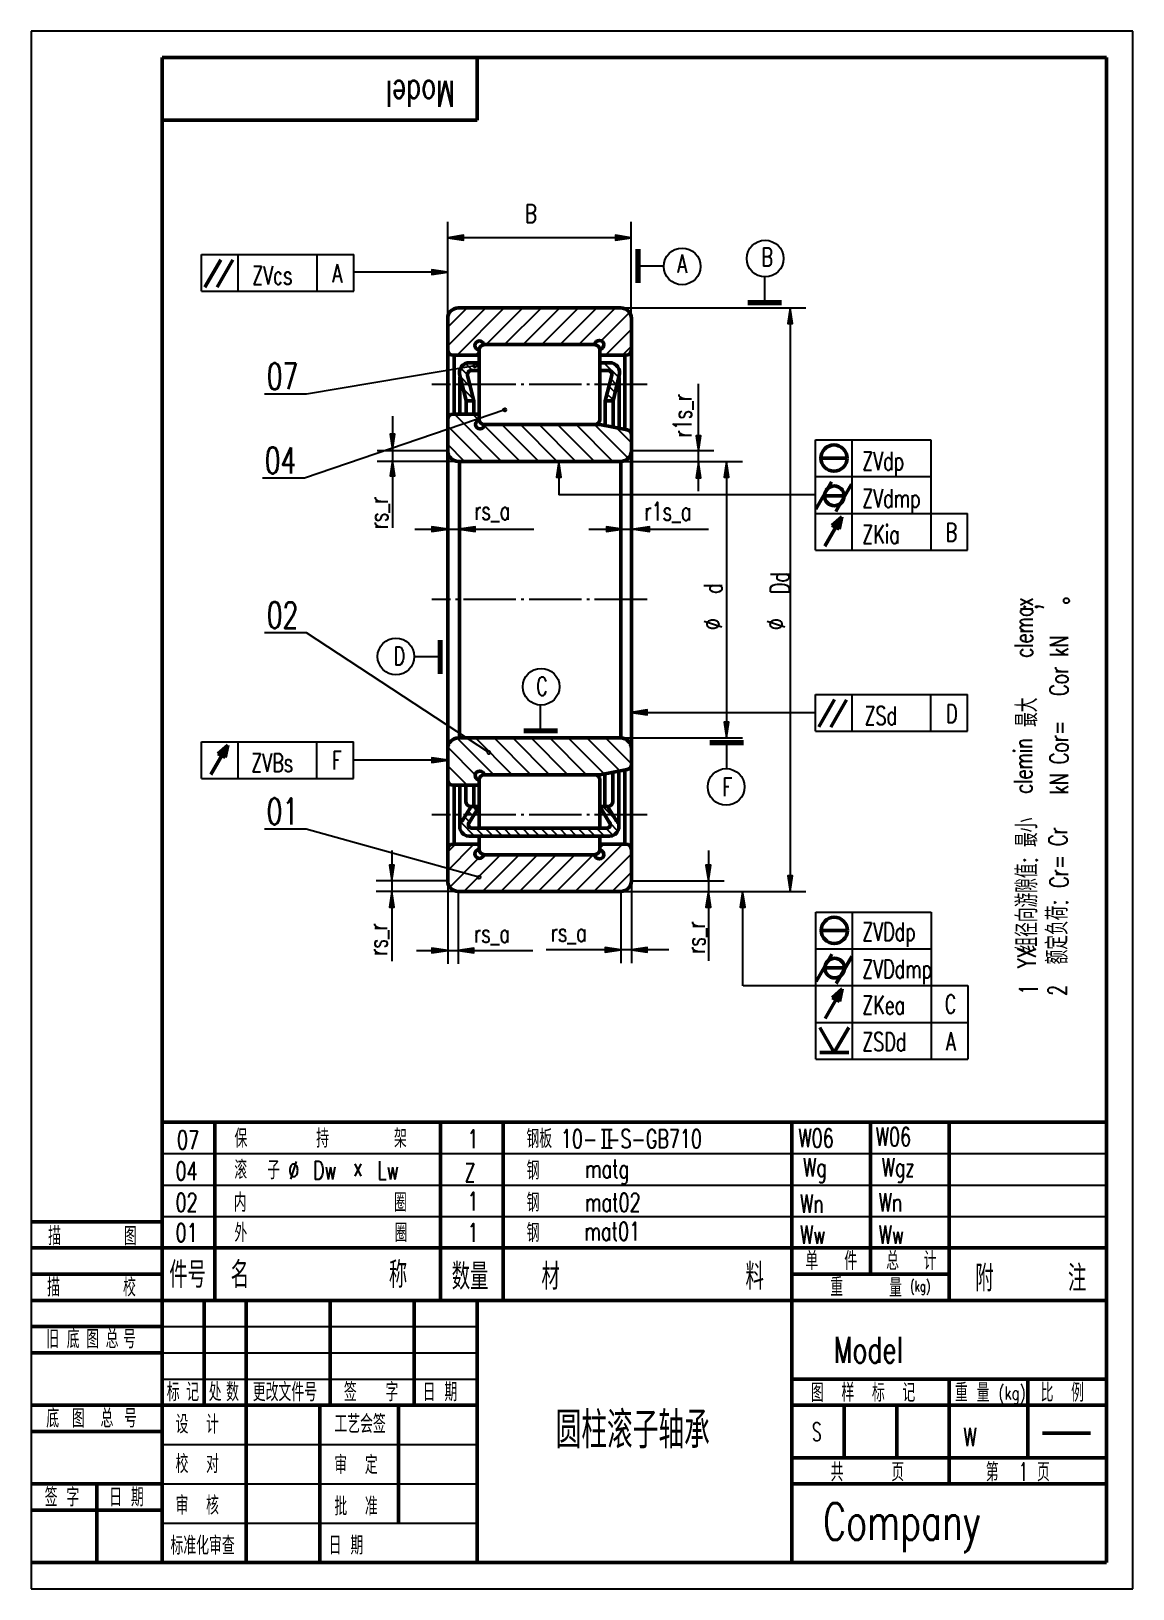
# Model space of a CAD drawing. Extents: x 0 to 210, y 0 to 297.
import ezdxf
from ezdxf.enums import TextEntityAlignment as Align

# ---------------------------------------------------------------- set-up
doc = ezdxf.new("R2010")
doc.units = 0
doc.header["$MEASUREMENT"] = 0
doc.linetypes.add('CENTER', pattern=[12.5, 10, -1, 0.5, -1])
doc.layers.get('0').update_dxf_attribs({"color": 6, "linetype": 'CONTINUOUS'})
doc.layers.get('DEFPOINTS').update_dxf_attribs({"linetype": 'CONTINUOUS'})
doc.layers.add('1', color=2, linetype='CONTINUOUS', lineweight=50)
for name, color, linetype in [('2', 6, 'CONTINUOUS'), ('3', 7, 'CENTER'), ('6', 1, 'CONTINUOUS')]:
    doc.layers.add(name, color=color, linetype=linetype)
doc.styles.add('HZ', font='SIMPLEX', dxfattribs={"width": 0.7, "bigfont": 'HZTXT'})
doc.dimstyles.get("Standard").update_dxf_attribs({"dimtxt": 0.18, "dimasz": 0.18, "dimexe": 0.18, "dimexo": 0.0625, "dimgap": 0.09, "dimtad": 0, "dimtih": 1, "dimtoh": 1, "dimdec": 4, "dimzin": 0, "dimdsep": 46, "dimtxsty": 'Standard', "dimcen": 0.09, "dimadec": 0, "dimazin": 0, "dimtfac": 1, "dimtdec": 4, "dimtofl": 0, "dimtmove": 0, "dimatfit": 3, "dimfxl": 0, "dimtolj": 1, "dimtzin": 0, "dimarcsym": 0})

# ---------------------------------------------------------------- blocks, each defined once
blk = doc.blocks.new('BLK', base_point=(1, 0))
for points in [[(0, 0), (1, 0), (0, 0.15), (0, -0.15), (1, 0)], [(0, 0.07), (0.5, 0), (0, -0.07)]]:
    blk.add_lwpolyline(points)
blk = doc.blocks.new('*D3')
at = {"color": 0, "linetype": 'ByBlock'}
for p, q in [((108.07, 244.24), (143.36, 244.24)), ((140.36, 241.24), (140.36, 135.97)), ((108.07, 132.97), (143.36, 132.97))]:
    blk.add_line(p, q, dxfattribs=at)
at = {"layer": 'DEFPOINTS', "color": 0, "linetype": 'ByBlock'}
for p in [(108.07, 244.24), (108.07, 132.97), (140.36, 132.97)]:
    blk.add_point(p, dxfattribs=at)
at = {"color": 0, "linetype": 'ByBlock', "xscale": 3, "yscale": 3, "zscale": 3}
for p, rotation in [((140.36, 244.24), 90), ((140.36, 132.97), 270)]:
    blk.add_blockref('BLK', p, dxfattribs=dict(at, rotation=rotation))
blk = doc.blocks.new('*D2')
at = {"color": 0, "linetype": 'ByBlock'}
for p, q in [((-152.5, 134.63), (-152.5, 153.01)), ((-117.5, 134.63), (-117.5, 153.01)), ((-120.5, 150.01), (-149.5, 150.01))]:
    blk.add_line(p, q, dxfattribs=at)
at = {"layer": 'DEFPOINTS', "color": 0, "linetype": 'ByBlock'}
for p in [(-152.5, 150.01), (-152.5, 134.63), (-117.5, 134.63)]:
    blk.add_point(p, dxfattribs=at)
at = {"color": 0, "linetype": 'ByBlock', "xscale": 3, "yscale": 3, "zscale": 3, "rotation": 180}
blk.add_blockref('BLK', (-152.5, 150.01), dxfattribs=at)
at = {"color": 0, "linetype": 'ByBlock', "xscale": 3, "yscale": 3, "zscale": 3}
blk.add_blockref('BLK', (-117.5, 150.01), dxfattribs=at)
blk = doc.blocks.new('ZL', base_point=(176.19, 35.82))
at = {"layer": '2', "style": 'HZ', "width": 0.7}
blk.add_text('重 量', height=3.5, dxfattribs=at).set_placement((176.34, 35.82))
blk = doc.blocks.new('*D4')
at = {"color": 0, "linetype": 'ByBlock'}
for p, q in [((112.4, 214.97), (135.57, 214.97)), ((132.57, 211.97), (132.57, 165.24)), ((112.4, 162.24), (135.57, 162.24))]:
    blk.add_line(p, q, dxfattribs=at)
at = {"layer": 'DEFPOINTS', "color": 0, "linetype": 'ByBlock'}
for p in [(112.4, 214.97), (112.4, 162.24), (132.57, 162.24)]:
    blk.add_point(p, dxfattribs=at)
at = {"color": 0, "linetype": 'ByBlock', "xscale": 3, "yscale": 3, "zscale": 3}
for p, rotation in [((132.57, 214.97), 90), ((132.57, 162.24), 270)]:
    blk.add_blockref('BLK', p, dxfattribs=dict(at, rotation=rotation))
blk = doc.blocks.new('*X5')
at = {"color": 0}
for p, q in [((84.92, 148.43), (84.19, 149.15)), ((111.65, 146.45), (108.94, 149.15)), ((84.52, 143.52), (81.89, 146.15)), ((83.56, 146.25), (82.62, 147.19)), ((84.24, 147.34), (83.31, 148.27)), ((111.84, 144.49), (110.36, 145.97)), ((82.28, 143.99), (82.16, 144.11)), ((86.29, 143.52), (84.79, 145.02)), ((88.05, 143.52), (86.55, 145.02)), ((89.82, 143.52), (88.32, 145.02)), ((91.59, 143.52), (90.09, 145.02)), ((93.36, 143.52), (91.86, 145.02)), ((95.13, 143.52), (93.63, 145.02)), ((96.89, 143.52), (95.39, 145.02)), ((98.66, 143.52), (97.16, 145.02)), ((100.43, 143.52), (98.93, 145.02)), ((102.2, 143.52), (100.7, 145.02)), ((103.96, 143.52), (102.46, 145.02)), ((105.73, 143.52), (104.23, 145.02)), ((107.5, 143.52), (106, 145.02)), ((109.27, 143.52), (107.77, 145.02)), ((110.91, 143.65), (109.54, 145.02))]:
    blk.add_line(p, q, dxfattribs=at)
blk = doc.blocks.new('*X6')
at = {"color": 0}
for p, q in [((108.89, 232.29), (108.4, 232.77)), ((112, 230.95), (109.16, 233.79)), ((111.98, 232.74), (111.12, 233.59)), ((111.3, 228.11), (110.12, 229.29)), ((111.65, 229.53), (110.49, 230.69)), ((110.95, 226.69), (109.76, 227.88))]:
    blk.add_line(p, q, dxfattribs=at)
blk = doc.blocks.new('*X7')
at = {"color": 0}
for p, q in [((83.17, 231.49), (81.86, 232.8)), ((84.14, 232.29), (82.79, 233.64)), ((85.41, 232.79), (84.41, 233.79)), ((83.76, 229.14), (81.76, 231.14)), ((84.35, 226.78), (82.35, 228.78))]:
    blk.add_line(p, q, dxfattribs=at)

msp = doc.modelspace()

# ---------------------------------------------------------------- linework, layer by layer
at = {"layer": '1'}
for p, q in [((25, 292), (25, 5)), ((205, 292), (25, 292)), ((85, 280), (85, 292)), ((205, 5), (205, 292)), ((25, 280), (85, 280)), ((115.50856, 249.0402), (115.50856, 255.4402)), ((115.80856, 249.0402), (115.80856, 255.4402)), ((33.13615, 248.21145), (36.13615, 253.4076)), ((35.44561, 248.17109), (38.44561, 253.36725)), ((143.01981, 245.36136), (136.61981, 245.36136)), ((143.01981, 245.06136), (136.61981, 245.06136)), ((82.91083, 226.54652), (81.71347, 231.31355)), ((81.73734, 223.97443), (81.73734, 231.0097)), ((84.41083, 226.52707), (83.20086, 231.36461)), ((109.41083, 226.52707), (110.66471, 231.3799)), ((110.91083, 226.52707), (112.10039, 231.35445)), ((112.08432, 221.27601), (112.08432, 230.97138)), ((108.40409, 221.97443), (113.59054, 220.99017)), ((150.49489, 215.59371), (155.49489, 215.59371)), ((150.64608, 215.59371), (150.64608, 215.59371)), ((149.5826, 205.85806), (152.5826, 211.05421)), ((151.29159, 208.42702), (155.02953, 208.42702)), ((153.36322, 205.44239), (156.36322, 210.63854)), ((151.26157, 198.79399), (154.51157, 204.42316)), ((154.51157, 204.42316), (152.62612, 202.7234)), ((152.62612, 202.7234), (154.00872, 202.06458)), ((153.90364, 203.40498), (153.04797, 202.56499)), ((153.93366, 203.44072), (153.67846, 202.26117)), ((154.51157, 204.42316), (154.00872, 202.06458)), ((151.26157, 198.79399), (151.26157, 198.79399)), ((77.81161, 180.87354), (77.81161, 174.47354)), ((78.11161, 180.87354), (78.11161, 174.47354)), ((150.12555, 164.34287), (153.12555, 169.53903)), ((152.43501, 164.30252), (155.43501, 169.49867)), ((100.31127, 163.73644), (93.91127, 163.73644)), ((100.31127, 163.43644), (93.91127, 163.43644)), ((34.24431, 155.25185), (37.49431, 160.88101)), ((37.49431, 160.88101), (35.60886, 159.18125)), ((37.49431, 160.88101), (36.99146, 158.52243)), ((129.36906, 161.47385), (135.76906, 161.47385)), ((129.36906, 161.17385), (135.76906, 161.17385)), ((35.60886, 159.18125), (36.99146, 158.52243)), ((36.88638, 159.86283), (36.03071, 159.02285)), ((36.9164, 159.89858), (36.6612, 158.71902)), ((34.24431, 155.25185), (34.24431, 155.25185)), ((108.40409, 155.23661), (113.59054, 156.22087)), ((112.04111, 145.31155), (112.04111, 155.92683)), ((81.69413, 145.31155), (81.69413, 153.23661)), ((82.25713, 146.63044), (83.86762, 149.15389)), ((83.52518, 146.20349), (85.36762, 149.15389)), ((83.86762, 149.15389), (85.36762, 149.15389)), ((109.86762, 149.15389), (108.36762, 149.15389)), ((110.21007, 146.20349), (108.36762, 149.15389)), ((111.47812, 146.63044), (109.86762, 149.15389)), ((150.55666, 125.54522), (155.55666, 125.54522)), ((150.70785, 125.54522), (150.70785, 125.54522)), ((149.64437, 115.80957), (152.64437, 121.00572)), ((153.42498, 115.3939), (156.42498, 120.59005)), ((151.35336, 118.37853), (155.09129, 118.37853)), ((151.32333, 108.7455), (154.57333, 114.37467)), ((154.57333, 114.37467), (152.68789, 112.67491)), ((153.96541, 113.35649), (153.10974, 112.5165)), ((153.99543, 113.39223), (153.74023, 112.21268)), ((154.57333, 114.37467), (154.07049, 112.01608)), ((152.68789, 112.67491), (154.07049, 112.01608)), ((153.08256, 102.24592), (150.33256, 107.00906)), ((151.32333, 108.7455), (151.32333, 108.7455)), ((153.08256, 102.24592), (155.83256, 107.00906)), ((150.33256, 102.24592), (155.83256, 102.24592)), ((25, 89), (205, 89)), ((35, 89), (35, 55)), ((78, 89), (78, 55)), ((90, 89), (90, 55)), ((145, 89), (145, 5)), ((160, 89), (160, 60)), ((175, 89), (175, 55)), ((0, 70), (25, 70)), ((0, 65), (25, 65)), ((25, 65), (205, 65)), ((0, 60), (25, 60)), ((145, 60), (175, 60)), ((0, 55), (25, 55)), ((25, 55), (205, 55)), ((33, 55), (33, 35)), ((41, 55), (41, 5)), ((57, 55), (57, 35)), ((73, 55), (73, 35)), ((85, 55), (85, 5)), ((0, 50), (25, 50)), ((0, 45), (25, 45)), ((145, 40), (205, 40)), ((175, 40), (175, 20)), ((190, 40), (190, 25)), ((0, 35), (25, 35)), ((25, 35), (85, 35)), ((55, 35), (55, 5)), ((70, 35), (70, 12.5)), ((145, 35), (205, 35)), ((155, 35), (155, 25)), ((165, 35), (165, 25)), ((0, 30), (25, 30)), ((192.75137, 29.70332), (201.9536, 29.70332)), ((145, 25), (205, 25)), ((0, 20), (25, 20)), ((12.5, 20), (12.5, 5)), ((145, 20), (205, 20)), ((0, 15), (25, 15)), ((0, 5), (205, 5))]:
    msp.add_line(p, q, dxfattribs=at)
at = {"layer": '1', "color": 2}
for p, q in [((112.40409, 244.23661), (81.40409, 244.23661)), ((79.40415, 242.23661), (79.40415, 134.97443)), ((114.40415, 242.23661), (114.40415, 134.97443)), ((80.40409, 235.23661), (85.40409, 235.23661)), ((80.65749, 223.97443), (80.65749, 235.23661)), ((85.40409, 236.23661), (85.40409, 222.97443)), ((107.40409, 237.23661), (86.40409, 237.23661)), ((108.40409, 222.97443), (108.40409, 236.23661)), ((113.40409, 235.23661), (108.40409, 235.23661)), ((113.15069, 235.23661), (113.15069, 221.07364)), ((83.52415, 233.78926), (85.41083, 233.78926)), ((83.86383, 232.28926), (85.41083, 232.28926)), ((108.40409, 233.78926), (110.27721, 233.78926)), ((108.40409, 232.28926), (109.99675, 232.28926)), ((82.91083, 226.54652), (82.91083, 223.97443)), ((82.91083, 226.52707), (84.41083, 226.52707)), ((84.41083, 226.52707), (84.41083, 223.97443)), ((109.41083, 226.52707), (109.41083, 221.78337)), ((110.91083, 226.52707), (109.41083, 226.52707)), ((110.91083, 226.52707), (110.91083, 221.49871)), ((85.40409, 223.97443), (80.39735, 223.97443)), ((108.40409, 221.97443), (86.40409, 221.97443)), ((112.40409, 214.97443), (81.40409, 214.97443)), ((81.64494, 214.97443), (81.64494, 162.23661)), ((112.40415, 214.97443), (112.40415, 162.23661)), ((112.40409, 162.23661), (81.40409, 162.23661)), ((108.40409, 155.23661), (86.40409, 155.23661)), ((109.36762, 155.41946), (109.36762, 149.65389)), ((110.86762, 155.70413), (110.86762, 150.15389)), ((113.15069, 141.97443), (113.15069, 156.1374)), ((85.40409, 153.23661), (80.40993, 153.23661)), ((80.65749, 153.23661), (80.65749, 141.97443)), ((82.86762, 153.23661), (82.86762, 150.15389)), ((84.36762, 153.23661), (84.36762, 149.65389)), ((85.40409, 145.0228), (85.40409, 154.34617)), ((108.40409, 154.23661), (108.40409, 145.0228)), ((83.4941, 143.5228), (110.24115, 143.5228)), ((84.03404, 145.0228), (109.70121, 145.0228)), ((85.40409, 140.97442), (85.40409, 143.47443)), ((108.40409, 143.47443), (108.40409, 140.97442)), ((80.40409, 141.97443), (85.40409, 141.97443)), ((107.40409, 139.97443), (86.40409, 139.97443)), ((113.40409, 141.97443), (108.40409, 141.97443)), ((112.40409, 132.97443), (81.40409, 132.97443))]:
    msp.add_line(p, q, dxfattribs=at)
at = {"layer": '1'}
for centre, radius in [((153.03296, 215.59371), 2.5), ((153.10051, 208.40021), 1.87837), ((153.09473, 125.54522), 2.5), ((153.16228, 118.35172), 1.87837)]:
    msp.add_circle(centre, radius, dxfattribs=at)
at = {"layer": '1', "color": 2}
for centre, radius, start, end in [((81.40409, 242.23661), 2, 90, 180), ((112.40409, 242.23661), 2, 0, 90), ((80.40409, 236.23661), 1, 180, 270), ((86.40409, 236.23661), 1, 90, 180), ((107.40409, 236.23661), 1, 0, 90), ((113.40409, 236.23661), 1, 270, 0), ((86.40409, 222.97443), 1, 180, 270), ((107.40409, 222.97443), 1, 270, 0), ((81.40409, 216.97443), 2, 180, 270), ((112.40409, 216.97443), 2, 270, 0), ((81.40409, 160.23661), 2, 90, 180), ((112.40409, 160.23661), 2, 0, 90), ((86.40409, 154.23661), 1, 90, 180), ((107.40409, 154.23661), 1, 0, 90), ((86.40409, 140.97443), 1, 180, 270), ((107.40409, 140.97443), 1, 270, 0), ((113.40409, 140.97443), 1, 0, 90), ((81.40409, 134.97443), 2, 180, 270), ((112.40409, 134.97443), 2, 270, 0)]:
    msp.add_arc(centre, radius, start, end, dxfattribs=at)
at = {"layer": '1'}
for centre, radius, start, end in [((85.44986, 237.08335), 0.84797, 6.1570829, 266.9060508), ((108.30712, 237.18926), 0.84797, 276.1570829, 176.9060508), ((83.52415, 231.88926), 1.9, 90, 197.6381054), ((83.86383, 231.58926), 0.7, 90, 198.7188143), ((109.99675, 231.58926), 0.7, 342.5980813, 90), ((110.27721, 231.88926), 1.9, 342.7310859, 90), ((80.39735, 222.97443), 1, 90, 180), ((85.55736, 222.02019), 0.84797, 96.1570829, 356.9060508), ((113.40409, 220.0077), 1, 0, 79.2544537), ((85.49504, 155.07969), 0.84797, 3.0939492, 263.8429171), ((113.40409, 157.20333), 1, 280.7455463, 360), ((80.40993, 154.23661), 1, 180, 270), ((83.86762, 150.15389), 1, 180, 270), ((84.86762, 149.65389), 0.5, 180, 270), ((108.86762, 149.65389), 0.5, 270, 0), ((109.86762, 150.15389), 1, 270, 0), ((83.4941, 145.3228), 1.8, 133.409184, 270), ((84.03404, 145.7228), 0.7, 136.6304084, 270), ((109.70121, 145.7228), 0.7, 270, 43.3695916), ((110.24115, 145.3228), 1.8, 270, 46.590816), ((80.40409, 140.97443), 1, 90, 180), ((85.44986, 140.12769), 0.84797, 93.0939492, 353.8429171), ((108.30712, 140.02178), 0.84797, 183.0939492, 83.8429171)]:
    msp.add_arc(centre, radius, start, end, dxfattribs=at)
at = {"layer": '2'}
for p, q in [((0, 297), (0, 0)), ((210, 297), (0, 297)), ((210, 0), (210, 297)), ((32.48829, 247.42047), (32.48829, 254.42047)), ((32.48829, 254.42047), (61.48829, 254.42047)), ((39.48829, 247.42047), (39.48829, 254.42047)), ((54.48829, 247.42047), (54.48829, 254.42047)), ((61.48829, 247.42047), (61.48829, 254.42047)), ((76.47241, 251.04849), (61.48829, 251.04849)), ((115.50856, 252.2402), (120.50856, 252.2402)), ((139.81981, 245.06136), (139.81981, 250.06136)), ((32.48829, 247.42047), (61.48829, 247.42047)), ((79.40409, 240.53121), (83.10949, 244.23661)), ((79.40415, 236.99573), (86.64502, 244.23661)), ((81.18056, 235.23661), (90.18056, 244.23661)), ((86.71609, 237.23661), (93.71609, 244.23661)), ((90.25162, 237.23661), (97.25162, 244.23661)), ((93.78716, 237.23661), (100.78716, 244.23661)), ((97.32269, 237.23661), (104.32269, 244.23661)), ((100.85822, 237.23661), (107.85822, 244.23661)), ((104.39376, 237.23661), (111.39376, 244.23661)), ((108.65519, 237.9625), (114.05631, 243.36363)), ((109.46483, 235.23661), (114.40409, 240.17588)), ((84.71609, 235.23661), (85.40409, 235.92461)), ((112.78357, 235.26832), (114.44988, 236.93042)), ((84.59143, 233.19516), (52.48122, 227.79781)), ((52.48122, 227.79781), (44.48122, 227.79781)), ((90.26589, 224.79781), (52.09091, 211.75122)), ((89.67671, 214.97443), (80.67671, 223.97443)), ((85.34542, 222.84125), (84.21225, 223.97443)), ((86.14118, 214.97443), (79.40415, 221.71146)), ((93.21225, 214.97443), (86.37842, 221.80826)), ((96.74778, 214.97443), (89.74778, 221.97443)), ((100.28331, 214.97443), (93.28331, 221.97443)), ((103.81885, 214.97443), (96.81885, 221.97443)), ((107.35438, 214.97443), (100.35438, 221.97443)), ((110.88992, 214.97443), (103.88992, 221.97443)), ((113.82894, 215.57093), (107.56108, 221.83879)), ((114.40409, 218.53132), (111.55987, 221.37554)), ((82.60564, 214.97443), (79.40409, 218.17598)), ((149.49017, 219.06124), (171.49017, 219.06124)), ((149.49017, 198.06124), (149.49017, 219.06124)), ((156.49017, 198.06124), (156.49017, 219.06124)), ((171.49017, 219.06124), (171.49017, 198.06124)), ((52.09091, 211.75122), (44.09091, 211.75122)), ((100.60901, 212.16478), (100.60901, 208.60574)), ((149.49017, 212.06124), (171.49017, 212.06124)), ((149.49017, 208.60574), (100.60901, 208.60574)), ((149.49017, 205.06124), (178.49017, 205.06124)), ((178.49017, 198.06124), (178.49017, 205.06124)), ((149.49017, 198.06124), (178.49017, 198.06124)), ((128.26485, 184.4866), (131.62479, 183.42076)), ((140.31931, 184.4866), (143.67926, 183.42076)), ((52.48122, 182.26069), (44.48122, 182.26069)), ((87.24852, 159.46884), (52.48122, 182.26069)), ((78.11161, 177.67354), (73.11161, 177.67354)), ((149.47769, 170.55189), (178.47769, 170.55189)), ((149.47769, 163.55189), (149.47769, 170.55189)), ((156.47769, 163.55189), (156.47769, 170.55189)), ((171.47769, 163.55189), (171.47769, 170.55189)), ((178.47769, 163.55189), (178.47769, 170.55189)), ((97.11127, 163.43644), (97.11127, 168.43644)), ((117.43638, 167.11807), (149.55022, 167.11807)), ((149.47769, 163.55189), (178.47769, 163.55189)), ((32.47291, 154.51909), (32.47291, 161.51909)), ((32.47291, 161.51909), (61.47291, 161.51909)), ((39.47291, 154.51909), (39.47291, 161.51909)), ((54.47291, 154.51909), (54.47291, 161.51909)), ((61.47291, 154.51909), (61.47291, 161.51909)), ((88.1797, 155.23661), (81.19107, 162.22523)), ((91.71523, 155.23661), (84.71523, 162.23661)), ((95.25076, 155.23661), (88.25076, 162.23661)), ((98.7863, 155.23661), (91.7863, 162.23661)), ((102.32183, 155.23661), (95.32183, 162.23661)), ((105.85737, 155.23661), (98.85737, 162.23661)), ((109.23518, 155.39433), (102.3929, 162.23661)), ((112.20678, 155.95827), (105.92843, 162.23661)), ((114.40415, 157.29643), (109.46397, 162.23661)), ((132.56906, 161.47385), (132.56906, 156.47385)), ((76.54747, 157.98288), (61.48829, 157.98288)), ((84.65905, 155.22172), (79.66191, 160.21886)), ((32.47291, 154.51909), (61.47291, 154.51909)), ((83.10863, 153.23661), (79.40415, 156.94109)), ((52.45119, 144.87073), (44.45119, 144.87073)), ((85.35703, 135.66663), (52.45119, 144.87073)), ((79.40415, 136.97269), (84.40588, 141.97443)), ((79.40415, 140.50822), (80.87035, 141.97443)), ((82.47695, 132.97443), (89.47695, 139.97443)), ((86.01248, 132.97443), (93.01248, 139.97443)), ((89.54802, 132.97443), (96.54802, 139.97443)), ((93.08355, 132.97443), (100.08355, 139.97443)), ((96.61909, 132.97443), (103.61909, 139.97443)), ((100.15462, 132.97443), (107.15462, 139.97443)), ((103.69015, 132.97443), (112.69015, 141.97443)), ((107.22569, 132.97443), (114.40415, 140.15288)), ((108.40409, 141.2239), (109.15462, 141.97443)), ((79.77759, 133.8106), (85.26672, 139.29973)), ((110.76122, 132.97443), (114.40415, 136.61735)), ((135.62501, 132.96236), (135.62501, 114.97142)), ((135.62501, 132.96236), (135.62501, 132.96236)), ((149.55194, 129.01275), (171.55194, 129.01275)), ((149.55194, 101.01275), (149.55194, 129.01275)), ((156.55194, 101.01275), (156.55194, 129.01275)), ((171.55194, 129.01275), (171.55194, 101.01275)), ((149.55194, 122.01275), (171.55194, 122.01275)), ((135.7142, 115.01275), (178.55194, 115.01275)), ((178.55194, 115.01275), (178.55194, 101.01275)), ((149.55194, 108.01275), (178.55194, 108.01275)), ((149.55194, 101.01275), (178.55194, 101.01275)), ((108.73346, 87.61195), (110.73346, 87.61195)), ((109.23346, 84.11195), (109.23346, 87.61195)), ((110.23346, 84.11195), (110.23346, 87.61195)), ((108.73346, 84.11195), (110.73346, 84.11195)), ((25, 83), (205, 83)), ((49.49143, 78.11653), (50.55727, 81.47647)), ((25, 77), (205, 77)), ((25, 71), (205, 71)), ((25, 50), (85, 50)), ((25, 45), (85, 45)), ((25, 40), (85, 40)), ((25, 27.5), (85, 27.5)), ((25, 20), (85, 20)), ((25, 12.5), (85, 12.5)), ((0, 0), (210, 0))]:
    msp.add_line(p, q, dxfattribs=at)
at = {"layer": '2', "linetype": 'ByBlock'}
for p, q in [((127.22074, 209.32062), (127.22074, 229.7546)), ((68.87409, 223.60038), (68.87409, 202.27904)), ((79.40415, 216.97443), (65.97681, 216.97443)), ((114.44988, 217.05922), (130.11801, 217.05922)), ((81.64494, 214.97443), (65.97681, 214.97443)), ((73.13744, 202.06894), (95.85027, 202.06894)), ((106.3285, 202.06894), (129.10139, 202.06894)), ((68.73809, 140.7959), (68.73809, 119.68903)), ((129.08334, 140.7959), (129.08334, 119.76625)), ((79.40415, 134.97443), (65.73809, 134.97443)), ((79.40415, 134.97443), (79.40415, 119.18861)), ((114.40415, 134.98393), (132.08334, 134.98393)), ((114.41734, 134.97448), (114.41734, 119.29488)), ((81.40409, 132.97443), (65.73809, 132.97443)), ((81.40409, 132.97443), (81.40409, 119.18861)), ((112.41739, 132.97447), (112.41739, 119.29488)), ((121.58048, 121.8284), (98.17711, 121.8284)), ((73.48271, 121.72213), (95.65223, 121.72213))]:
    msp.add_line(p, q, dxfattribs=at)
at = {"layer": '2'}
for points in [[(129.94482, 183.16556, 0.065754283), (130.41502, 183.22767, 0.078428939), (130.77889, 183.3898, 0.107173813), (131.06206, 183.67516, 0.166135476), (131.12437, 183.93116, 0.142966599), (131.04447, 184.20489, 0.107173813), (130.77889, 184.47252, 0.078428939), (130.41502, 184.63466, 0.065754283), (129.94482, 184.69676, 0.065754283), (129.47462, 184.63466, 0.078428939), (129.11075, 184.47252, 0.107173813), (128.84516, 184.20489, 0.142966599), (128.76526, 183.93116, 0.142966599), (128.84516, 183.65744, 0.107173813), (129.11075, 183.3898, 0.078428939), (129.47462, 183.22767, 0.065754283)], [(141.99929, 183.16556, 0.065754283), (142.46948, 183.22767, 0.078428939), (142.83336, 183.3898, 0.107173813), (143.11653, 183.67516, 0.166135476), (143.17884, 183.93116, 0.142966599), (143.09894, 184.20489, 0.107173813), (142.83336, 184.47252, 0.078428939), (142.46948, 184.63466, 0.065754283), (141.99929, 184.69676, 0.065754283), (141.52909, 184.63466, 0.078428939), (141.16521, 184.47252, 0.107173813), (140.89963, 184.20489, 0.142966599), (140.81973, 183.93116, 0.142966599), (140.89963, 183.65744, 0.107173813), (141.16521, 183.3898, 0.078428939), (141.52909, 183.22767, 0.065754283)], [(50.81247, 79.7965, 0.065754283), (50.75037, 80.2667, 0.078428939), (50.58823, 80.63057, 0.107173813), (50.30287, 80.91375, 0.166135476), (50.04687, 80.97606, 0.142966599), (49.77314, 80.89615, 0.107173813), (49.50551, 80.63057, 0.078428939), (49.34337, 80.2667, 0.065754283), (49.28127, 79.7965, 0.065754283), (49.34337, 79.3263, 0.078428939), (49.50551, 78.96243, 0.107173813), (49.77314, 78.69685, 0.142966599), (50.04687, 78.61695, 0.142966599), (50.3206, 78.69685, 0.107173813), (50.58823, 78.96243, 0.078428939), (50.75037, 79.3263, 0.065754283)]]:
    msp.add_lwpolyline(points, format="xyb", close=True, dxfattribs=at)
for centre, radius in [((124.08297, 252.15013), 3.5), ((139.90988, 253.63577), 3.5), ((84.59143, 233.19516), 0.3), ((90.26589, 224.79781), 0.3), ((197.33801, 188.4109), 0.5), ((69.5372, 177.76361), 3.5), ((97.20134, 172.01084), 3.5), ((87.24852, 159.46884), 0.3), ((132.47899, 152.89944), 3.5), ((85.35703, 135.66663), 0.3)]:
    msp.add_circle(centre, radius, dxfattribs=at)
at = {"layer": '3'}
for p, q in [((117.40409, 229.60552), (76.40409, 229.60552)), ((117.40415, 188.60552), (76.40415, 188.60552)), ((117.40409, 147.60552), (76.40409, 147.60552))]:
    msp.add_line(p, q, dxfattribs=at)

# ---------------------------------------------------------------- block references
at = {"layer": '2', "xscale": 3, "yscale": 3, "zscale": 3}
for p in [(79.35438, 251.04849), (79.39735, 157.98288)]:
    msp.add_blockref('BLK', p, dxfattribs=at)
at = {"layer": '2'}
for name, p in [('*X7', (0, 0)), ('*X6', (0, 0)), ('*X5', (0, 0)), ('ZL', (175.93817, 35.65471))]:
    msp.add_blockref(name, p, dxfattribs=at)
at = {"layer": '2', "linetype": 'ByBlock', "xscale": 3, "yscale": 3, "zscale": 3}
for p, rotation in [((68.87409, 217.18889), 270), ((127.22074, 216.84475), 270), ((68.87409, 215.18889), 90), ((127.22074, 214.84475), 90), ((81.60564, 202.06894), 180), ((114.85676, 202.06894), 180), ((68.73809, 134.97443), 270), ((129.08334, 134.98393), 270), ((68.73809, 132.97443), 90), ((129.08334, 132.98393), 90), ((81.40409, 121.72213), 180), ((114.41734, 121.8284), 180)]:
    msp.add_blockref('BLK', p, dxfattribs=dict(at, rotation=rotation))
at = {"layer": '2', "xscale": 3, "yscale": 3, "zscale": 3}
for p, rotation in [((100.60901, 214.93244), 90), ((114.43487, 167.11807), 180), ((135.62501, 132.96236), 90)]:
    msp.add_blockref('BLK', p, dxfattribs=dict(at, rotation=rotation))
at = {"layer": '2', "linetype": 'ByBlock', "xscale": 3, "yscale": 3, "zscale": 3}
for p in [(79.40409, 202.06894), (112.65521, 202.06894), (79.40415, 121.72213), (112.41739, 121.8284)]:
    msp.add_blockref('BLK', p, dxfattribs=at)

# ---------------------------------------------------------------- texts
at = {"layer": '2', "style": 'HZ'}
for s, height, width, p in [('B', 3.5, 0.7, (139.18931, 252.1923)), ('A', 3.5, 0.7, (57.40786, 249.10044)), ('07', 5, 0.7, (44.91527, 228.70928)), ('04', 5, 0.7, (44.52497, 212.64482)), ('B', 3.5, 0.7, (174.28965, 199.70547)), ('02', 5, 0.7, (44.91527, 183.1543)), ('D', 3.5, 0.7, (69.06782, 176.12336)), ('C', 3.5, 0.7, (96.2706, 170.33504)), ('D', 3.5, 0.7, (174.39726, 165.12463)), ('F', 3.5, 0.7, (57.31743, 156.21694)), ('F', 3.5, 0.7, (131.75842, 151.16168)), ('01', 5, 0.7, (44.88525, 145.76433)), ('C', 3.5, 0.7, (174.14125, 109.75217)), ('A', 3.5, 0.7, (174.35142, 102.6391)), ('07', 3.5, 0.7, (27.80183, 83.83772)), ('保', 3.5, 0.7, (38.76044, 84.12367)), ('持', 3.5, 0.7, (54.32767, 84.12367)), ('架', 3.5, 0.7, (69.15931, 84.12367)), ('1', 3.5, 0.7, (83.15819, 84.01113)), ('钢板 10- -S-GB710', 3.5, 0.7, (94.40408, 84.06144)), ('04', 3.5, 0.7, (27.53162, 77.92208)), ('滚', 3.5, 0.7, (38.7154, 78.13654)), ('子', 3.5, 0.7, (44.99776, 78.09486)), ('x', 3.5, 0.7, (61.36819, 78.70845)), ('钢', 3.5, 0.7, (94.43917, 78.01144)), ('02', 3.5, 0.7, (27.53162, 71.93495)), ('内', 3.5, 0.7, (38.59531, 71.8992)), ('圈', 3.5, 0.7, (69.15931, 71.8992)), ('1', 3.5, 0.7, (83.15819, 72.11694)), ('钢', 3.5, 0.7, (94.43917, 71.8992)), ('描', 3.5, 0.7, (3.22753, 65.50101)), ('图', 3.5, 0.7, (17.66888, 65.50101)), ('01', 3.5, 0.7, (27.53162, 66.16228)), ('外', 3.5, 0.7, (38.74543, 66.12653)), ('圈', 3.5, 0.7, (69.27941, 66.12653)), ('1', 3.5, 0.7, (83.15819, 66.1727)), ('钢', 3.5, 0.7, (94.43917, 66.12653)), ('件号', 5, 0.7, (26.33068, 57.38711)), ('名', 5, 0.7, (38.02486, 57.38711)), ('称', 5, 0.7, (68.18355, 57.38711)), ('数量', 5, 0.7, (80.16295, 57.04754)), ('材', 5, 0.7, (97.27639, 57.04754)), ('料', 5, 0.7, (136.17194, 57.04754)), ('单', 3.5, 0.7, (147.5809, 60.7828)), ('件', 3.5, 0.7, (154.99672, 60.7828)), ('总', 3.5, 0.7, (162.983, 60.7828)), ('计', 3.5, 0.7, (170.1136, 60.7828)), ('描', 3.5, 0.7, (3.03238, 55.74288)), ('校', 3.5, 0.7, (17.51876, 55.74288)), ('重', 3.5, 0.7, (152.32463, 55.7965)), ('量', 3.5, 0.7, (163.55344, 55.68926)), ('附', 5, 0.7, (179.94632, 56.70797)), ('注', 5, 0.7, (197.63021, 56.70797)), ('(kg)', 2, 0.7, (167.54658, 56.70797)), ('旧', 3.5, 0.7, (2.88226, 45.85964)), ('底', 3.5, 0.7, (6.78533, 45.85964)), ('图', 3.5, 0.7, (10.49324, 45.85964)), ('总', 3.5, 0.7, (14.20115, 45.85964)), ('号', 3.5, 0.7, (17.51876, 45.85964)), ('标', 3.5, 0.7, (25.8503, 35.76194)), ('记', 3.5, 0.7, (29.55821, 35.76194)), ('处', 3.5, 0.7, (33.85158, 35.76194)), ('数', 3.5, 0.7, (37.16919, 35.76194)), ('更改文件号', 3.5, 0.7, (42.24318, 35.76194)), ('签   字', 3.5, 0.7, (59.61182, 35.76194)), ('日 期', 3.5, 0.7, (74.63862, 35.76194)), ('图  样  标  记', 3.5, 0.7, (148.64674, 35.65471)), ('比  例', 3.5, 0.7, (192.42112, 35.65471)), ('底', 3.5, 0.7, (2.88226, 30.75777)), ('图', 3.5, 0.7, (7.7611, 30.75777)), ('总', 3.5, 0.7, (13.22539, 30.75777)), ('号', 3.5, 0.7, (17.71391, 30.75777)), ('设  计', 3.5, 0.7, (27.53162, 29.61396)), ('工艺会签', 3.5, 0.7, (57.79539, 29.68545)), ('圆柱滚子轴承', 7, 0.7, (99.96351, 26.77231)), ('S', 3.5, 0.6, (148.84189, 28.20207)), ('校  对', 3.5, 0.7, (27.53162, 22.05409)), ('审  定', 3.5, 0.7, (57.79539, 21.87537)), ('共     页', 3.5, 0.7, (152.38467, 20.49923)), ('第    页', 3.5, 0.7, (181.97291, 20.49923)), ('1', 3.5, 0.6, (188.21787, 20.5897)), ('签 字', 3.5, 0.7, (2.58203, 15.70952)), ('日 期', 3.5, 0.7, (14.87668, 15.70952)), ('审  核', 3.5, 0.7, (27.53162, 14.15465)), ('批  准', 3.5, 0.7, (57.79539, 13.97593)), ('标准化审查', 3.5, 0.7, (26.55586, 6.48755)), ('日 期', 3.5, 0.7, (56.71454, 6.54117))]:
    msp.add_text(s, height=height, dxfattribs=dict(at, width=width)).set_placement(p)
at = {"layer": '2', "style": 'HZ', "width": 0.7}
msp.add_text('A', height=3.5, dxfattribs=at).set_placement((124.10246, 250.92339), align=Align.CENTER)
for s, height, p in [('  组径向游隙值: 最小        最大        ;', 4, (191.80826, 117.67639)), ('Cr=      kN Cor=      kN', 3.5, (197.68328, 133.65098)), ('额定负荷:', 4, (197.59321, 119.0674)), ('1', 3.5, (191.91641, 113.23293)), ('2', 3.5, (197.38618, 113.06114))]:
    msp.add_text(s, height=height, rotation=90, dxfattribs=at).set_placement(p)
at = {"layer": '2', "style": 'HZ', "width": 0.761019}
msp.add_text('(kg)', height=2.5, dxfattribs=at).set_placement((184.3748, 36.08364), (189.53885, 36.08364), align=Align.FIT)
at = {"layer": '6', "style": 'HZ', "width": 0.7}
for s, height, rotation, p in [('Model', 5, 180, (80.81109, 287.55496)), ('r1s_r', 3.5, 90, (125.87506, 219.54449)), ('rs_r', 3.5, 90, (67.98223, 202.04039)), ('Dd', 3.5, 90, (144.4628, 189.68922)), ('d', 3.5, 90, (131.70237, 189.74627)), ('clemax', 3.5, 90, (190.92489, 177.53464)), ('Cor', 3.5, 90, (197.64883, 170.26051)), ('clemin', 3.5, 90, (190.83833, 151.60843)), ('Cr', 3.5, 90, (197.46235, 141.63538)), ('rs_r', 3.5, 90, (67.84101, 120.73561)), ('rs_r', 3.5, 90, (128.43085, 121.11064)), ('YX', 3.5, 90, (191.53853, 118.34145))]:
    msp.add_text(s, height=height, rotation=rotation, dxfattribs=at).set_placement(p)
for s, height, p in [('B', 3.5, (94.15556, 260.47815)), ('ZVcs', 3.5, (42.12219, 248.69701)), ('ZVdp', 3.5, (158.41045, 213.30412)), ('ZVdmp', 3.5, (158.41045, 206.19105)), ('rs_a', 3.5, (84.46605, 203.82521)), ('r1s_a', 3.5, (116.9021, 203.69313)), ('ZKia', 3.5, (158.41045, 199.30132)), ('ZSd', 3.5, (158.8307, 164.73192)), ('ZVBs', 3.5, (41.94637, 155.75273)), ('rs_a', 3.5, (84.41891, 123.21722)), ('rs_a', 3.5, (99.04518, 123.40474)), ('ZVDdp', 3.5, (158.40736, 123.56605)), ('ZVDdmp', 3.5, (158.40736, 116.45298)), ('ZKea', 3.5, (158.40736, 109.56325)), ('ZSDd', 3.5, (158.40736, 102.56325)), ('W06', 3.5, (146.25978, 84.18643)), ('W06', 3.5, (161.00411, 84.45913)), ('Dw', 3.5, (53.68813, 78.05394)), ('Lw', 3.5, (65.96306, 78.05394)), ('matg', 3.5, (105.58131, 78.33477)), ('Wg', 3.5, (147.13401, 78.60391)), ('Wgz', 3.5, (162.10803, 78.62019)), ('mat02', 3.5, (105.55787, 71.93658)), ('Wn', 3.5, (146.55682, 71.69888)), ('Wn', 3.5, (161.53084, 71.92247)), ('mat01', 3.5, (105.46396, 66.41742)), ('Ww', 3.5, (146.55682, 65.75465)), ('Ww', 3.5, (161.53084, 65.75662)), ('Model', 5, (152.95546, 43.08127)), ('W', 3.5, (177.69581, 27.22877)), ('Company', 7, (150.95467, 9.34025))]:
    msp.add_text(s, height=height, dxfattribs=at).set_placement(p)
msp.add_text('Z', height=3.5, dxfattribs=at).set_placement((83.6474, 77.57765), align=Align.CENTER)

# ---------------------------------------------------------------- dimensions: what is measured, and where the dimension line sits
at = {"layer": '2'}
dim = msp.add_linear_dim(base=(79.40415, 257.62201), p1=(114.40415, 242.23661), p2=(79.40415, 242.23661), text=' ', dimstyle='Standard', dxfattribs=at)
dim.commit()
dim.dimension.update_dxf_attribs({"geometry": '*D2', "text_midpoint": (96.90415, 261.12201), "insert": (231.90033, 107.60991)})
dim = msp.add_linear_dim(base=(144.69864, 132.97443), p1=(112.40409, 244.23661), p2=(112.40409, 132.97443), angle=90, text='   ', dimstyle='Standard', dxfattribs=at)
dim.commit()
dim.dimension.update_dxf_attribs({"geometry": '*D3', "text_midpoint": (141.19864, 188.60552), "insert": (4.33841, 0)})
dim = msp.add_linear_dim(base=(132.56911, 162.23661), p1=(112.40415, 214.97443), p2=(112.40415, 162.23661), angle=90, text=' ', dimstyle='Standard', dxfattribs=at)
dim.commit()
dim.dimension.update_dxf_attribs({"geometry": '*D4', "text_midpoint": (129.06911, 188.60552)})

doc.saveas('drawing.dxf')
